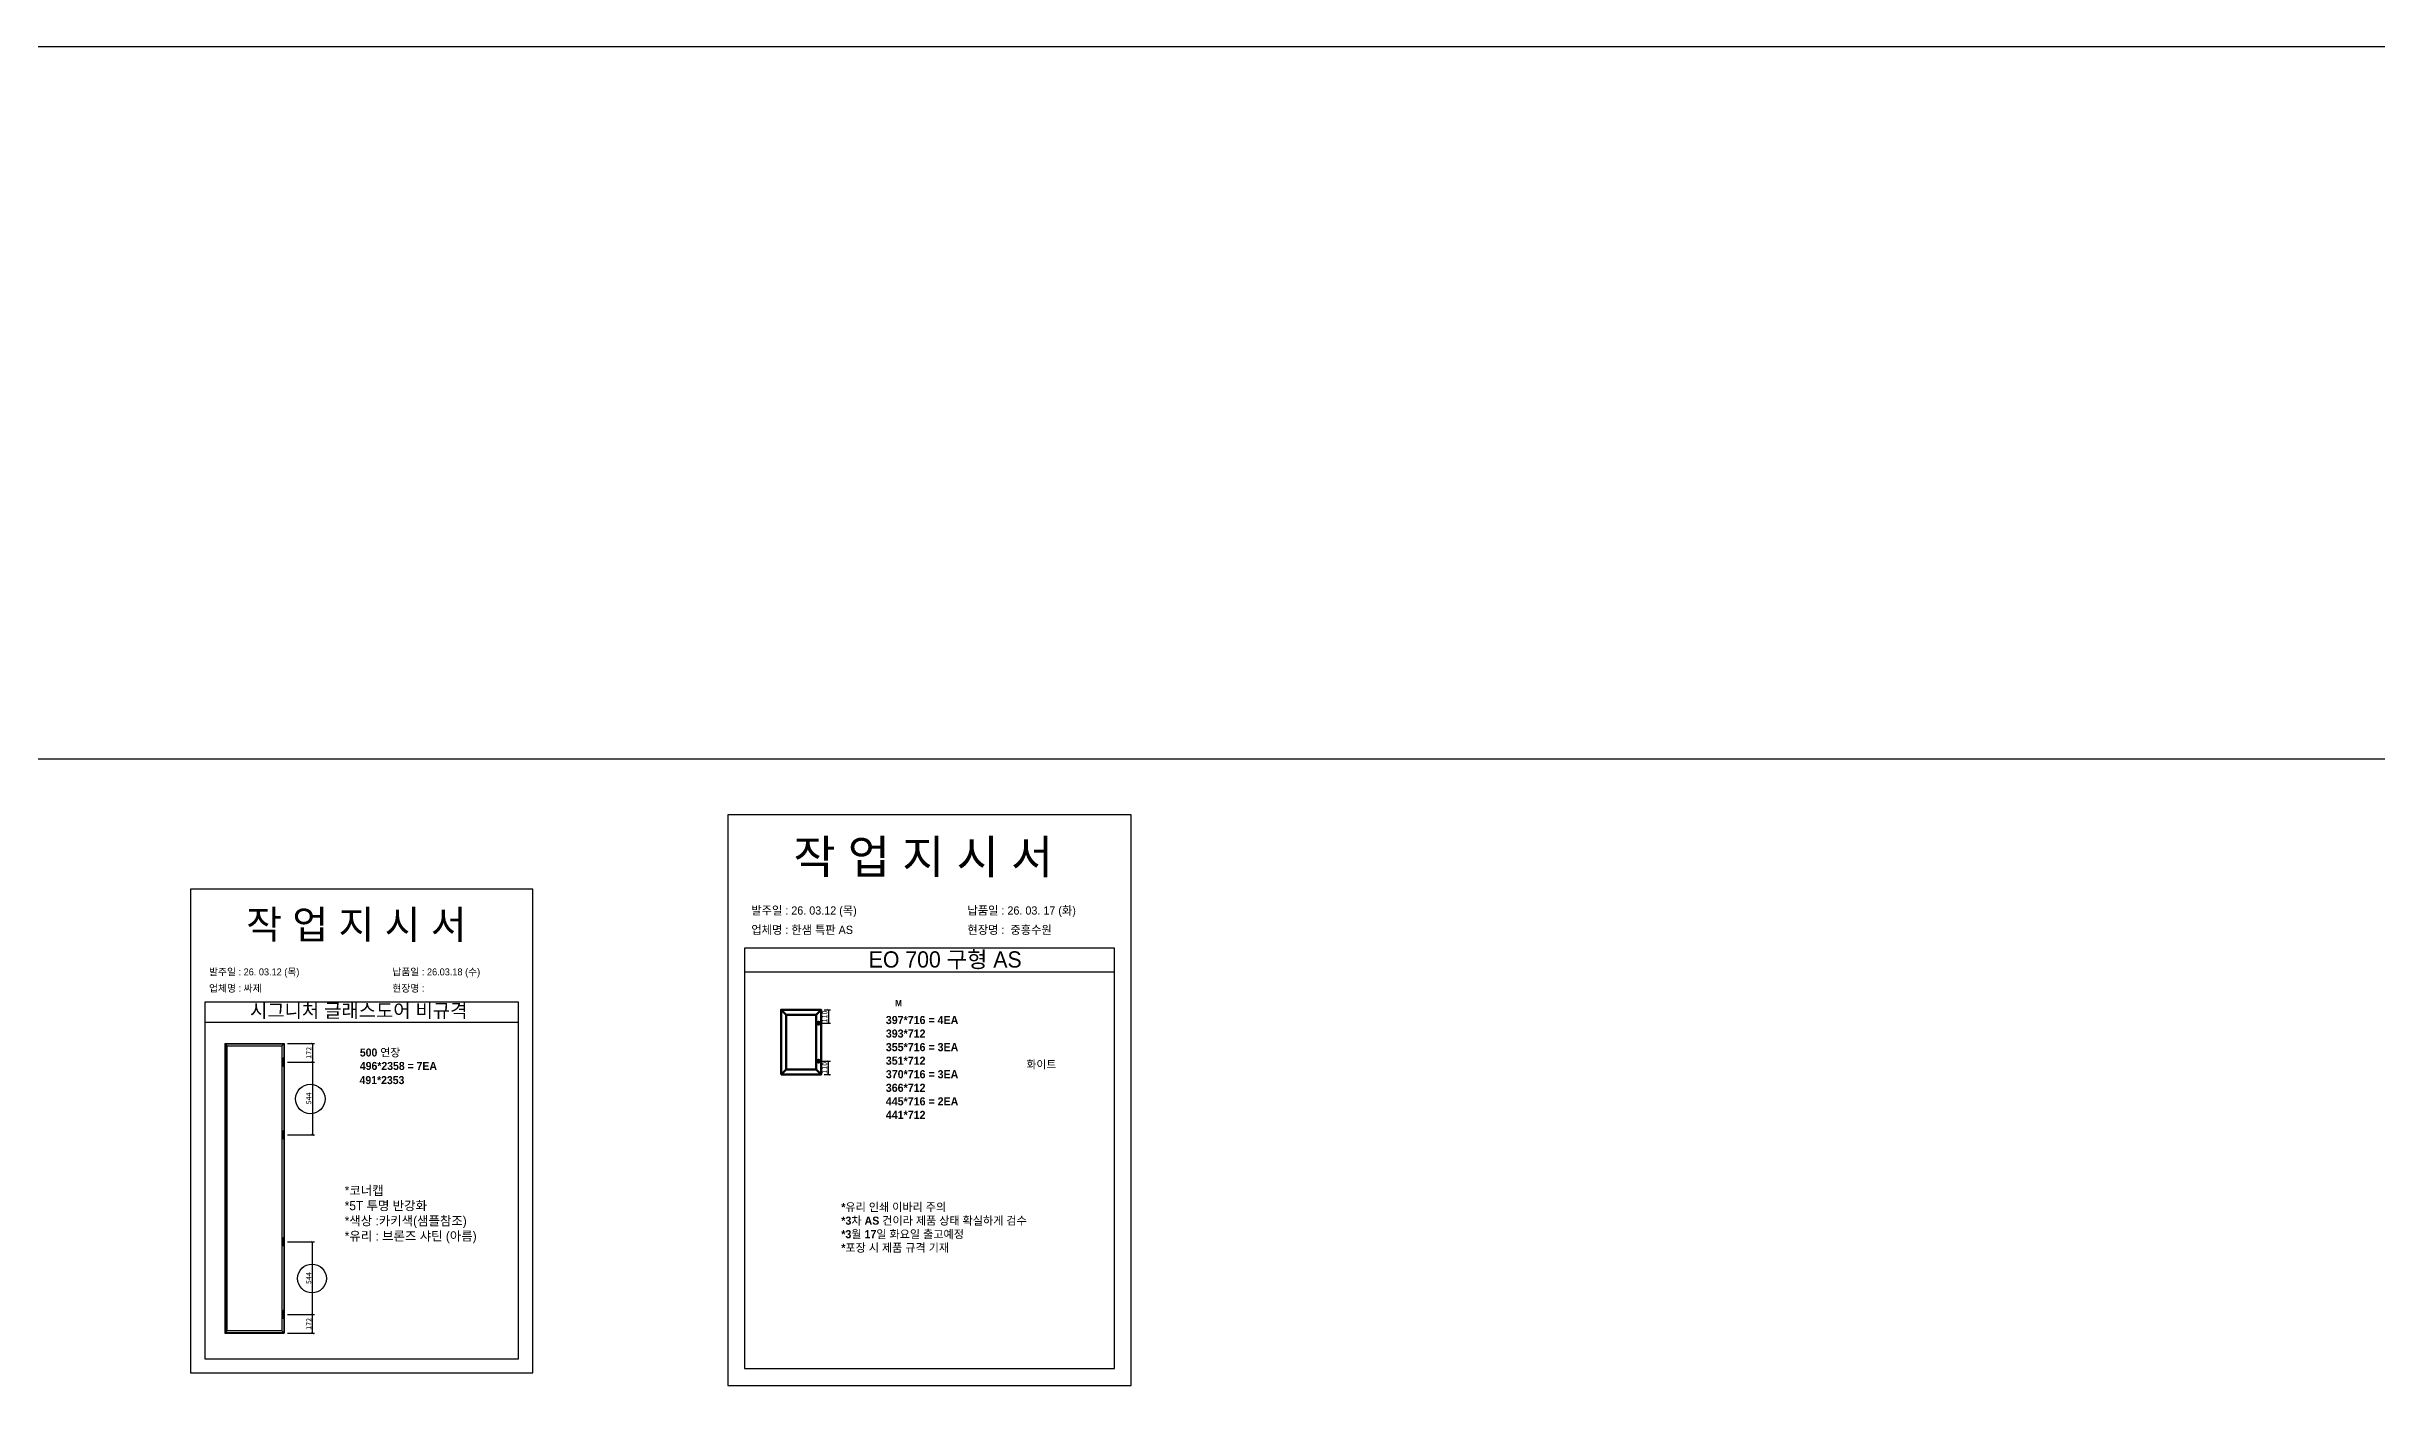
# Model space of a CAD drawing. Header units: millimetres. Extents: x -44117 to 256353, y -2095463 to 65325.
# Drawn here: x 113049 to 124486, y -780936 to -774363 of the extents above; entities that cross this region are included whole.
import ezdxf

# ---------------------------------------------------------------- set-up
doc = ezdxf.new("R2010")
doc.units = ezdxf.units.MM
doc.header["$LTSCALE"] = 10
doc.layers.add('Layer1', color=7, linetype='Continuous', lineweight=70)
doc.styles.add('MtX_Gulim', font='')
doc.styles.get('MtX_Gulim').set_extended_font_data('Gulim', bold=True)
doc.dimstyles.new('ISO-25', dxfattribs={"dimtxt": 2.5, "dimasz": 2.5, "dimexe": 1, "dimexo": 1, "dimtad": 1, "dimtxsty": 'Standard', "dimblk": 'ARCHTICK', "dimcen": 2.5, "dimadec": 0, "dimazin": 0, "dimtfac": 1, "dimtmove": 0, "dimatfit": 3, "dimfxl": 0, "dimarcsym": 0})

# ---------------------------------------------------------------- blocks, each defined once
blk = doc.blocks.new('_ArchTick')
at = {"color": 0, "linetype": 'ByBlock', "const_width": 0.15}
blk.add_lwpolyline([(-0.5, -0.5), (0.5, 0.5)], dxfattribs=at)
blk = doc.blocks.new('*D5103')
at = {"color": 0, "lineweight": -2}
for p, q in [((114231, -779349), (114364, -779349)), ((114354, -779349), (114354, -779706)), ((114231, -779706), (114364, -779706))]:
    blk.add_line(p, q, dxfattribs=at)
at = {"layer": 'Defpoints', "color": 0}
for p in [(114216, -779349), (114216, -779706), (114354, -779706)]:
    blk.add_point(p, dxfattribs=at)
at = {"color": 0, "lineweight": -2, "xscale": 10, "yscale": 10, "zscale": 10}
for p, rotation in [((114354, -779349), 90), ((114354, -779706), 270)]:
    blk.add_blockref('_ArchTick', p, dxfattribs=dict(at, rotation=rotation))
at = {"color": 0, "insert": (114336, -779527), "char_height": 25, "attachment_point": 5, "rotation": 90}
blk.add_mtext('544', dxfattribs=at)
blk = doc.blocks.new('*D5104')
at = {"color": 0, "lineweight": -2}
for p, q in [((114231, -779257), (114364, -779257)), ((114354, -779257), (114354, -779349)), ((114231, -779349), (114364, -779349))]:
    blk.add_line(p, q, dxfattribs=at)
at = {"layer": 'Defpoints', "color": 0}
for p in [(114216, -779257), (114216, -779349), (114354, -779349)]:
    blk.add_point(p, dxfattribs=at)
at = {"color": 0, "lineweight": -2, "xscale": 10, "yscale": 10, "zscale": 10}
for p, rotation in [((114354, -779257), 90), ((114354, -779349), 270)]:
    blk.add_blockref('_ArchTick', p, dxfattribs=dict(at, rotation=rotation))
at = {"color": 0, "insert": (114336, -779303), "char_height": 25, "attachment_point": 5, "rotation": 90}
blk.add_mtext('172', dxfattribs=at)
blk = doc.blocks.new('*D5105')
at = {"color": 0, "lineweight": -2}
for p, q in [((114231, -780231), (114364, -780231)), ((114354, -780588), (114354, -780231)), ((114231, -780588), (114364, -780588))]:
    blk.add_line(p, q, dxfattribs=at)
at = {"layer": 'Defpoints', "color": 0}
for p in [(114216, -780231), (114354, -780231), (114216, -780588)]:
    blk.add_point(p, dxfattribs=at)
at = {"color": 0, "lineweight": -2, "xscale": 10, "yscale": 10, "zscale": 10}
for p, rotation in [((114354, -780231), 90), ((114354, -780588), 270)]:
    blk.add_blockref('_ArchTick', p, dxfattribs=dict(at, rotation=rotation))
at = {"color": 0, "insert": (114336, -780409), "char_height": 25, "attachment_point": 5, "rotation": 90}
blk.add_mtext('544', dxfattribs=at)
blk = doc.blocks.new('*D5106')
at = {"color": 0, "lineweight": -2}
for p, q in [((114231, -780588), (114364, -780588)), ((114354, -780680), (114354, -780588)), ((114231, -780680), (114364, -780680))]:
    blk.add_line(p, q, dxfattribs=at)
at = {"layer": 'Defpoints', "color": 0}
for p in [(114216, -780588), (114354, -780588), (114216, -780680)]:
    blk.add_point(p, dxfattribs=at)
at = {"color": 0, "lineweight": -2, "xscale": 10, "yscale": 10, "zscale": 10}
for p, rotation in [((114354, -780588), 90), ((114354, -780680), 270)]:
    blk.add_blockref('_ArchTick', p, dxfattribs=dict(at, rotation=rotation))
at = {"color": 0, "insert": (114336, -780634), "char_height": 25, "attachment_point": 5, "rotation": 90}
blk.add_mtext('172', dxfattribs=at)
blk = doc.blocks.new('*D5111')
at = {"color": 0, "lineweight": -2}
for p, q in [((116866, -779092), (116897, -779092)), ((116887, -779092), (116887, -779157)), ((116853, -779157), (116897, -779157))]:
    blk.add_line(p, q, dxfattribs=at)
at = {"layer": 'Defpoints', "color": 0}
for p in [(116851, -779092), (116838, -779157), (116887, -779157)]:
    blk.add_point(p, dxfattribs=at)
at = {"color": 0, "lineweight": -2, "xscale": 10, "yscale": 10, "zscale": 10}
for p, rotation in [((116887, -779092), 90), ((116887, -779157), 270)]:
    blk.add_blockref('_ArchTick', p, dxfattribs=dict(at, rotation=rotation))
at = {"color": 0, "insert": (116869, -779125), "char_height": 25, "attachment_point": 5, "rotation": 90}
blk.add_mtext('110', dxfattribs=at)
blk = doc.blocks.new('*D5112')
at = {"color": 0, "lineweight": -2}
for p, q in [((116853, -779344), (116897, -779344)), ((116887, -779410), (116887, -779344)), ((116866, -779410), (116897, -779410))]:
    blk.add_line(p, q, dxfattribs=at)
at = {"layer": 'Defpoints', "color": 0}
for p in [(116838, -779344), (116887, -779344), (116851, -779410)]:
    blk.add_point(p, dxfattribs=at)
at = {"color": 0, "lineweight": -2, "xscale": 10, "yscale": 10, "zscale": 10}
for p, rotation in [((116887, -779344), 90), ((116887, -779410), 270)]:
    blk.add_blockref('_ArchTick', p, dxfattribs=dict(at, rotation=rotation))
at = {"color": 0, "insert": (116869, -779377), "char_height": 25, "attachment_point": 5, "rotation": 90}
blk.add_mtext('110', dxfattribs=at)

msp = doc.modelspace()

# ---------------------------------------------------------------- linework, layer by layer
at = {"color": 1}
for p, q in [((104015.69829, -774362.57266), (196284.84516, -774362.57266)), ((104015.69829, -774362.57266), (196284.84516, -774362.57266)), ((104015.69829, -777860.09806), (196284.84516, -777860.09806)), ((104015.69829, -777860.09806), (196284.84516, -777860.09806))]:
    msp.add_line(p, q, dxfattribs=at)
for p, q in [((118291.28097, -778789.491), (116475.78058, -778789.491)), ((118291.28097, -778907.38063), (116475.78058, -778907.38063)), ((115366.04096, -779054.23821), (113826.04096, -779054.23821)), ((115366.04096, -779154.23821), (113826.04096, -779154.23821)), ((113923.56616, -779256.56151), (113923.56616, -780680.0579)), ((113923.56616, -779256.56151), (114216.1373, -779256.56151)), ((113923.56616, -779256.56151), (113936.02995, -779269.02531)), ((113923.56616, -779256.56151), (113929.47006, -779256.56151)), ((113929.47006, -779256.56151), (113929.47006, -780680.0579)), ((114203.67351, -779269.02531), (114216.1373, -779256.56151)), ((114216.1373, -779256.56151), (114216.1373, -780680.0579)), ((113936.02995, -780667.59411), (113923.56616, -780680.0579)), ((113923.56616, -780680.0579), (114216.1373, -780680.0579)), ((114203.67351, -780667.59411), (114216.1373, -780680.0579))]:
    msp.add_line(p, q)
at = {"linetype": 'Continuous'}
for p, q in [((113936.02995, -780667.59411), (113936.02995, -779269.02531)), ((113936.02995, -779269.02531), (114203.67351, -779269.02531)), ((114203.67351, -779269.02531), (114203.67351, -780667.59411)), ((114203.67351, -780667.59411), (113936.02995, -780667.59411))]:
    msp.add_line(p, q, dxfattribs=at)
for points in [[(116393.25784, -780936.06118), (118373.80372, -780936.06118), (118373.80372, -778135.00343), (116393.25784, -778135.00343)], [(113756.04096, -780875.06848), (115436.04096, -780875.06848), (115436.04096, -778499.06848), (113756.04096, -778499.06848)], [(113925.53412, -779258.52948), (114214.16934, -779258.52948), (114214.16934, -780678.08993), (113925.53412, -780678.08993)]]:
    msp.add_lwpolyline(points, close=True)
for points in [[(116475.78058, -778789.491), (116475.78058, -780853.53843), (118291.28097, -780853.53843), (118291.28097, -778789.491)], [(113826.04096, -779054.23821), (113826.04096, -780805.06848), (115366.04096, -780805.06848), (115366.04096, -779054.23821)]]:
    msp.add_lwpolyline(points)
for points in [[(114211.53489, -779368.38612), (114211.53489, -779368.38612, 0.4142135624), (114216.1373, -779363.7837), (114216.1373, -779334.32825, 0.4142135624), (114211.53489, -779329.72584), (114211.53489, -779329.72584, 0.4142135624), (114206.93248, -779334.32825), (114206.93248, -779363.7837, 0.4142135624)], [(114211.53489, -779725.2442), (114211.53489, -779725.2442, 0.4142135624), (114216.1373, -779720.64178), (114216.1373, -779691.18633, 0.4142135624), (114211.53489, -779686.58392), (114211.53489, -779686.58392, 0.4142135624), (114206.93248, -779691.18633), (114206.93248, -779720.64178, 0.4142135624)], [(114211.53489, -780250.03549), (114211.53489, -780250.03549, 0.4142135624), (114216.1373, -780245.43308), (114216.1373, -780215.97763, 0.4142135624), (114211.53489, -780211.37522), (114211.53489, -780211.37522, 0.4142135624), (114206.93248, -780215.97763), (114206.93248, -780245.43308, 0.4142135624)], [(114211.53489, -780606.89357), (114211.53489, -780606.89357, 0.4142135624), (114216.1373, -780602.29116), (114216.1373, -780572.83571, 0.4142135624), (114211.53489, -780568.2333), (114211.53489, -780568.2333, 0.4142135624), (114206.93248, -780572.83571), (114206.93248, -780602.29116, 0.4142135624)]]:
    msp.add_lwpolyline(points, format="xyb", close=True, dxfattribs=at)
at = {"color": 1}
for centre, radius in [((114343.78374, -779529.63058), 72.59818), ((114351.8502, -780410.89184), 70.58157)]:
    msp.add_circle(centre, radius, dxfattribs=at)
at = {"layer": 'Layer1'}
for p, q in [((116678.88644, -779116.23076), (116654.33639, -779091.68072)), ((116826.18673, -779116.23076), (116850.73678, -779091.68072)), ((116838.19884, -779147.22481), (116838.19884, -779167.63382)), ((116838.19884, -779354.10812), (116838.19884, -779333.69912)), ((116654.33639, -779409.65222), (116678.88644, -779385.10217)), ((116850.73678, -779409.65222), (116826.18673, -779385.10217)), ((116826.18673, -779385.10217), (116850.73678, -779409.65222))]:
    msp.add_line(p, q, dxfattribs=at)
for points in [[(116654.33639, -779409.65222), (116850.73678, -779409.65222), (116850.73678, -779091.68072), (116654.33639, -779091.68072)], [(116678.88644, -779385.10217), (116826.18673, -779385.10217), (116826.18673, -779116.23076), (116678.88644, -779116.23076)], [(116848.40334, -779157.42931), (116827.99434, -779157.42931)], [(116848.40334, -779343.90362), (116827.99434, -779343.90362)]]:
    msp.add_lwpolyline(points, close=True, dxfattribs=at)
for centre in [(116838.19884, -779157.42931), (116838.19884, -779343.90362)]:
    msp.add_circle(centre, 6.803, dxfattribs=at)

# ---------------------------------------------------------------- texts
at = {"linetype": 'Continuous', "style": 'MtX_Gulim'}
for s, height, p in [('M', 30.31593, (117214.9643, -779074.52344)), ('496*2358 = 7EA', 39.2712622, (114586.98686, -779387.04824)), ('500 연장', 39.271262, (114586.98686, -779321.18631))]:
    msp.add_text(s, height=height, dxfattribs=at).set_placement(p)
at = {"color": 242, "linetype": 'Continuous', "true_color": 0xcd2027, "style": 'MtX_Gulim'}
msp.add_text('491*2353', height=39.271262, dxfattribs=at).set_placement((114585.52494, -779456.64801))
at = {"attachment_point": 1}
for s, width, gutter_width, heights, insert, char_height in [('{\\fGulim|b0|i0|c129|p50;작 업 지 시 서}', 3898.9872873, 14.7362, [-183.72574], (116714.86855, -778257.80024), 165.0454901), ('\\pt11;{\\fGulim|b0|i0|c129|p50;발주일 : 26. 03.12 (목)}', 3898.9872873, 14.7362, [40.67678], (116508.31488, -778584.02493), 40.4361451), ('{\\fGulim|b0|i0|c129|p50;납품일 : 26. 03. 17 (화)}', 3898.9872873, 14.7362, [41.36774], (117569.29565, -778584.02493), 40.4361451), ('{\\fGulim|b0|i0|c129|p50;작 업 지 시 서}', 3307.3198183, 12.5, [-155.84554], (114028.84756, -778603.23099), 140), ('{\\fGulim|b0|i0|c129|p50;업체명 : 한샘 특판 AS}', 3898.9872873, 14.7362, [42.57324], (116508.31488, -778679.11021), 40.4361451), ('{\\fGulim|b0|i0|c129|p50;현장명 :  중흥수원}', 3898.9872873, 14.7362, [45.12049], (117569.29565, -778679.11021), 40.4361451), ('{\\fGulim|b0|i0|c129|p50;EO 700 구형 AS}', 1882.7812357, 7.11596, [-88.93153], (117084.85135, -778804.68402), 79.6987856), ('\\pt11;{\\fGulim|b0|i0|c129|p50;발주일 : 26. 03.12 (목)}', 3307.3198183, 12.5, [34.50412], (113846.41309, -778888.65761), 34.3), ('{\\fGulim|b0|i0|c129|p50;납품일 : 26.03.18 (수)}', 3307.3198183, 12.5, [35.09023], (114746.39107, -778888.65761), 34.3), ('{\\fGulim|b0|i0|c129|p50;업체명 : 싸제}', 3307.3198183, 12.5, [36.11279], (113846.41309, -778969.31379), 34.3), ('{\\fGulim|b0|i0|c129|p50;현장명 : }', 3307.3198183, 12.5, [-38.2735], (114746.39107, -778969.31379), 34.3), ('{\\fGulim|b0|i0|c129|p50;시그니처 글래스도어 비규격}', 1597.0710432, 6.03612, [-75.34624], (114047.76303, -779062.02042), 67.6045736), ('{\\f굴림|b1|i0|c129|p50;397*716 = 4EA\\P\\C1;393*712\\P\\C256;355*716 = 3EA\\P\\C1;351*712\\P\\C256;370*716 = 3EA\\P\\C1;366*712\\P\\C256;445*716 = 2EA\\P\\C1;441*712}', 12072.7918459, 155.2668, [-507.57456], (117168.76708, -779122.00404), 39.9257485), ('{\\f굴림|b1|i0|c129|p50;화이트}', 11769.5052121, 151.36626, [-43.2475], (117858.83035, -779340.91068), 38.9227538), ('{\\fGulim|b0|i0|c129|p50;*코너캡\\P*5T 투명 반강화\\P*색상 :카키색(샘플참조)\\P*유리 : 브론즈 샤틴 (아름)}', 1055.7982644, 3.99038, [-288.92298], (114512.55753, -779956.5596), 44.6923083), ('{\\f굴림|b1|i0|c129|p50;*유리 인쇄 이바리 주의\\P*3차 AS 건이라 제품 상태 확실하게 검수\\P*3월 17일 화요일 출고예정\\P*포장 시 제품 규격 기재}', 12072.7918459, 155.2668, [-249.69436], (116950.08765, -780040.62983), 39.9257485)]:
    msp.add_mtext_dynamic_manual_height_columns(s, width=width, gutter_width=gutter_width, heights=heights, dxfattribs=dict(at, insert=insert, char_height=char_height))

# ---------------------------------------------------------------- dimensions: what is measured, and where the dimension line sits
for base, p1, p2, angle, text, override, picture, middle in [((116887.37909, -779157.42931), (116850.73678, -779091.68072), (116838.19884, -779157.42931), 90, '110', {"dimscale": 10, "dimasz": 1, "dimexo": 1.5, "dimtxsty": 'Standard'}, '*D5111', (116868.62909, -779124.55502)), ((114354.27598, -779349.05598), (114216.1373, -779256.56151), (114216.1373, -779349.05598), 90, '172', {"dimscale": 10, "dimasz": 1, "dimexo": 1.5}, '*D5104', (114335.52598, -779302.80874)), ((114354.27598, -779705.91406), (114216.1373, -779349.05598), (114216.1373, -779705.91406), 90, '544', {"dimscale": 10, "dimasz": 1, "dimexo": 1.5, "dimtxsty": 'Standard'}, '*D5103', (114335.52598, -779527.48502)), ((116887.37909, -779343.90362), (116850.73678, -779409.65222), (116838.19884, -779343.90362), 270, '110', {"dimscale": 10, "dimasz": 1, "dimexo": 1.5, "dimtxsty": 'Standard'}, '*D5112', (116868.62909, -779376.77792)), ((114354.27598, -780230.70536), (114216.1373, -780587.56344), (114216.1373, -780230.70536), 90, '544', {"dimscale": 10, "dimasz": 1, "dimexo": 1.5, "dimtxsty": 'Standard'}, '*D5105', (114335.52598, -780409.1344)), ((114354.27598, -780587.56344), (114216.1373, -780680.0579), (114216.1373, -780587.56344), 90, '172', {"dimscale": 10, "dimasz": 1, "dimexo": 1.5}, '*D5106', (114335.52598, -780633.81067))]:
    dim = msp.add_linear_dim(base=base, p1=p1, p2=p2, angle=angle, text=text, dimstyle='ISO-25', override=override)
    dim.commit()
    dim.dimension.update_dxf_attribs({"geometry": picture, "text_midpoint": middle})

doc.saveas('drawing.dxf')
